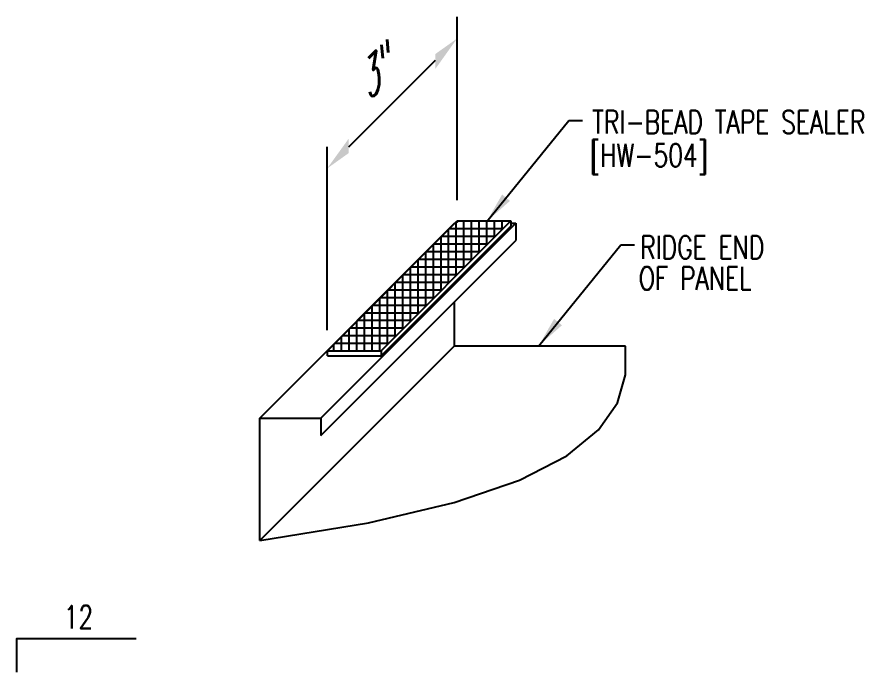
# Model space of a CAD drawing. Header units: inches. Extents: x 0 to 46.1, y 14.2 to 47.6.
# Drawn here: x 5.4 to 19.22, y 33.94 to 44.64 of the extents above; entities that cross this region are included whole.
import ezdxf
from ezdxf.enums import TextEntityAlignment as Align

# ---------------------------------------------------------------- set-up
doc = ezdxf.new("R2010")
doc.units = ezdxf.units.IN
doc.header["$MEASUREMENT"] = 0
for name, color, linetype in [('DIM', 2, 'Continuous'), ('MARK', 1, 'Continuous'), ('PANEL', 11, 'Continuous'), ('SEALANT', 8, 'Continuous'), ('TAPE', 8, 'Continuous'), ('TEXT', 2, 'Continuous'), ('TEXT1', 7, 'Continuous')]:
    doc.layers.add(name, color=color, linetype=linetype)
doc.styles.add('ROMANS', font='ROMANS.SHX', dxfattribs={"width": 0.75, "height": 0.5})
doc.styles.add('TEXT', font='SIMPLEX', dxfattribs={"width": 0.75, "height": 6})
doc.styles.add('TEXT1', font='ROMANS.shx', dxfattribs={"width": 0.75, "height": 0.375})
doc.dimstyles.new('DETAIL$7', dxfattribs={"dimscale": 4, "dimtxt": 6, "dimasz": 0.125, "dimexe": 0.0625, "dimexo": 0.125, "dimgap": 0.0625, "dimtad": 1, "dimdec": 5, "dimzin": 3, "dimdsep": 46, "dimlunit": 4, "dimtxsty": 'TEXT', "dimblk": 'ARCHTICK', "dimcen": 0.0625, "dimclrd": 7, "dimclre": 7, "dimclrt": 2, "dimadec": 0, "dimazin": 0, "dimtfac": 0.666667, "dimtdec": 5, "dimtmove": 0, "dimatfit": 3, "dimfxl": 0, "dimfrac": 2, "dimtolj": 1, "dimtzin": 3, "dimarcsym": 0})

# ---------------------------------------------------------------- blocks, each defined once
blk = doc.blocks.new('slopl1')
at = {"layer": 'MARK', "color": 6}
blk.add_lwpolyline([(0, 0), (0, 0.1368), (0.4871, 0.1368)], dxfattribs=at)
at = {"layer": 'MARK', "color": 2, "style": 'TEXT1', "width": 0.75}
blk.add_text('12', height=0.09375, dxfattribs=at).set_placement((0.1909, 0.1779))
blk.add_attdef('SLOPL1', text='', height=0.0938, dxfattribs=at).set_placement((-0.0549, 0.0243), align=Align.RIGHT)
blk = doc.blocks.new('A$C415C3986')
at = {"layer": 'DEFPOINTS', "color": 0, "linetype": 'ByBlock'}
blk.add_point((1.015, 0.946), dxfattribs=at)
at = {"layer": 'DIM', "color": 7, "linetype": 'ByBlock'}
for p, q in [((1.015, -1.693), (1.015, 1.3)), ((-0.753, -0.822), (0.661, 0.593)), ((-1.106, -3.814), (-1.106, -0.822))]:
    blk.add_line(p, q, dxfattribs=at)
for points in [[(0.661, 0.694), (0.661, 0.451), (1.015, 0.946)], [(-0.753, -0.686), (-0.753, -0.923), (-1.106, -1.175)]]:
    blk.add_solid(points, dxfattribs=at)

msp = doc.modelspace()

# ---------------------------------------------------------------- hatches: boundary and pattern name
at = {"layer": 'SEALANT'}
h = msp.add_hatch(dxfattribs=at)
h.set_pattern_fill('NET', color=256, style=0)
h.set_pattern_definition([(0, (5.8249, 5.55989), (0, 0.125), []), (90, (5.8249, 5.55989), (-0.125, 8e-18), [])])
h.paths.add_polyline_path([(10.47025, 39.18918), (11.34525, 39.18918), (13.46657, 41.3105), (12.59157, 41.3105)])

# ---------------------------------------------------------------- linework, layer by layer
at = {"layer": 'PANEL'}
for p, q in [((9.36456, 38.087), (12.54654, 41.26898)), ((10.36456, 38.087), (13.54654, 41.26898)), ((12.54654, 41.26898), (12.55006, 41.26898)), ((13.46657, 41.26898), (13.54654, 41.26898)), ((13.54654, 41.26898), (13.54654, 40.98815)), ((10.36456, 37.80617), (13.54654, 40.98815)), ((12.54654, 39.26898), (12.54654, 39.98815)), ((12.54654, 39.26898), (12.54654, 39.98815)), ((9.36456, 36.087), (12.54654, 39.26898)), ((12.54654, 39.26898), (15.33803, 39.26898)), ((9.36456, 36.087), (9.36456, 38.087)), ((9.36456, 38.087), (10.36456, 38.087)), ((10.36456, 38.087), (10.36456, 37.80617))]:
    msp.add_line(p, q, dxfattribs=at)
msp.add_lwpolyline([(9.36456, 36.087), (11.13818, 36.37805), (12.53862, 36.70946), (13.60576, 37.0762), (14.37948, 37.47324), (14.89969, 37.89553), (15.20626, 38.33805), (15.33908, 38.79576), (15.33804, 39.26363)], dxfattribs=at)
at = {"layer": 'TAPE'}
for p, q in [((10.47025, 39.18918), (12.59157, 41.3105)), ((11.34525, 39.18918), (13.46657, 41.3105)), ((11.34525, 39.10277), (13.46657, 41.22409)), ((12.59157, 41.3105), (13.46657, 41.3105)), ((13.46657, 41.3105), (13.46657, 41.22409)), ((10.47025, 39.18918), (11.34525, 39.18918)), ((10.47025, 39.10277), (10.47025, 39.18918)), ((11.34525, 39.18918), (11.34525, 39.10277)), ((10.47025, 39.10277), (11.34525, 39.10277))]:
    msp.add_line(p, q, dxfattribs=at)
for p in [(12.58677, 41.29338), (10.46545, 39.17205)]:
    msp.add_point(p, dxfattribs=at)

# ---------------------------------------------------------------- block references
at = {"layer": 'MARK', "xscale": 4, "yscale": 4, "zscale": 4}
msp.add_blockref('slopl1', (5.39871, 33.94071), dxfattribs=at)
at = {"layer": 'TEXT'}
msp.add_blockref('A$C415C3986', (11.57176, 43.33999), dxfattribs=at)

# ---------------------------------------------------------------- texts
at = {"layer": 'TEXT', "style": 'TEXT1', "width": 0.75}
for s, p in [('TRI-BEAD TAPE SEALER', (14.79467, 42.73708)), ('[HW-504]', (14.75831, 42.1936)), ('RIDGE END ', (15.58, 40.68909)), ('OF PANEL', (15.55435, 40.18306))]:
    msp.add_text(s, height=0.375, dxfattribs=at).set_placement(p)
at = {"layer": 'TEXT1', "color": 2, "style": 'ROMANS', "oblique": 40, "width": 0.75}
msp.add_text('3"', height=0.5, rotation=45, dxfattribs=at).set_placement((11.13888, 43.25907))

# ---------------------------------------------------------------- leaders
at = {"layer": 'TEXT'}
for points in [[(13.07144, 41.29948), (14.41381, 42.94774), (14.63757, 42.94774)], [(13.92068, 39.26898), (15.26304, 40.91724), (15.48681, 40.91724)]]:
    msp.add_leader(points, dimstyle='DETAIL$7', override={"dimgap": 0.0625, "dimtad": 0}, dxfattribs=at)

doc.saveas('drawing.dxf')
